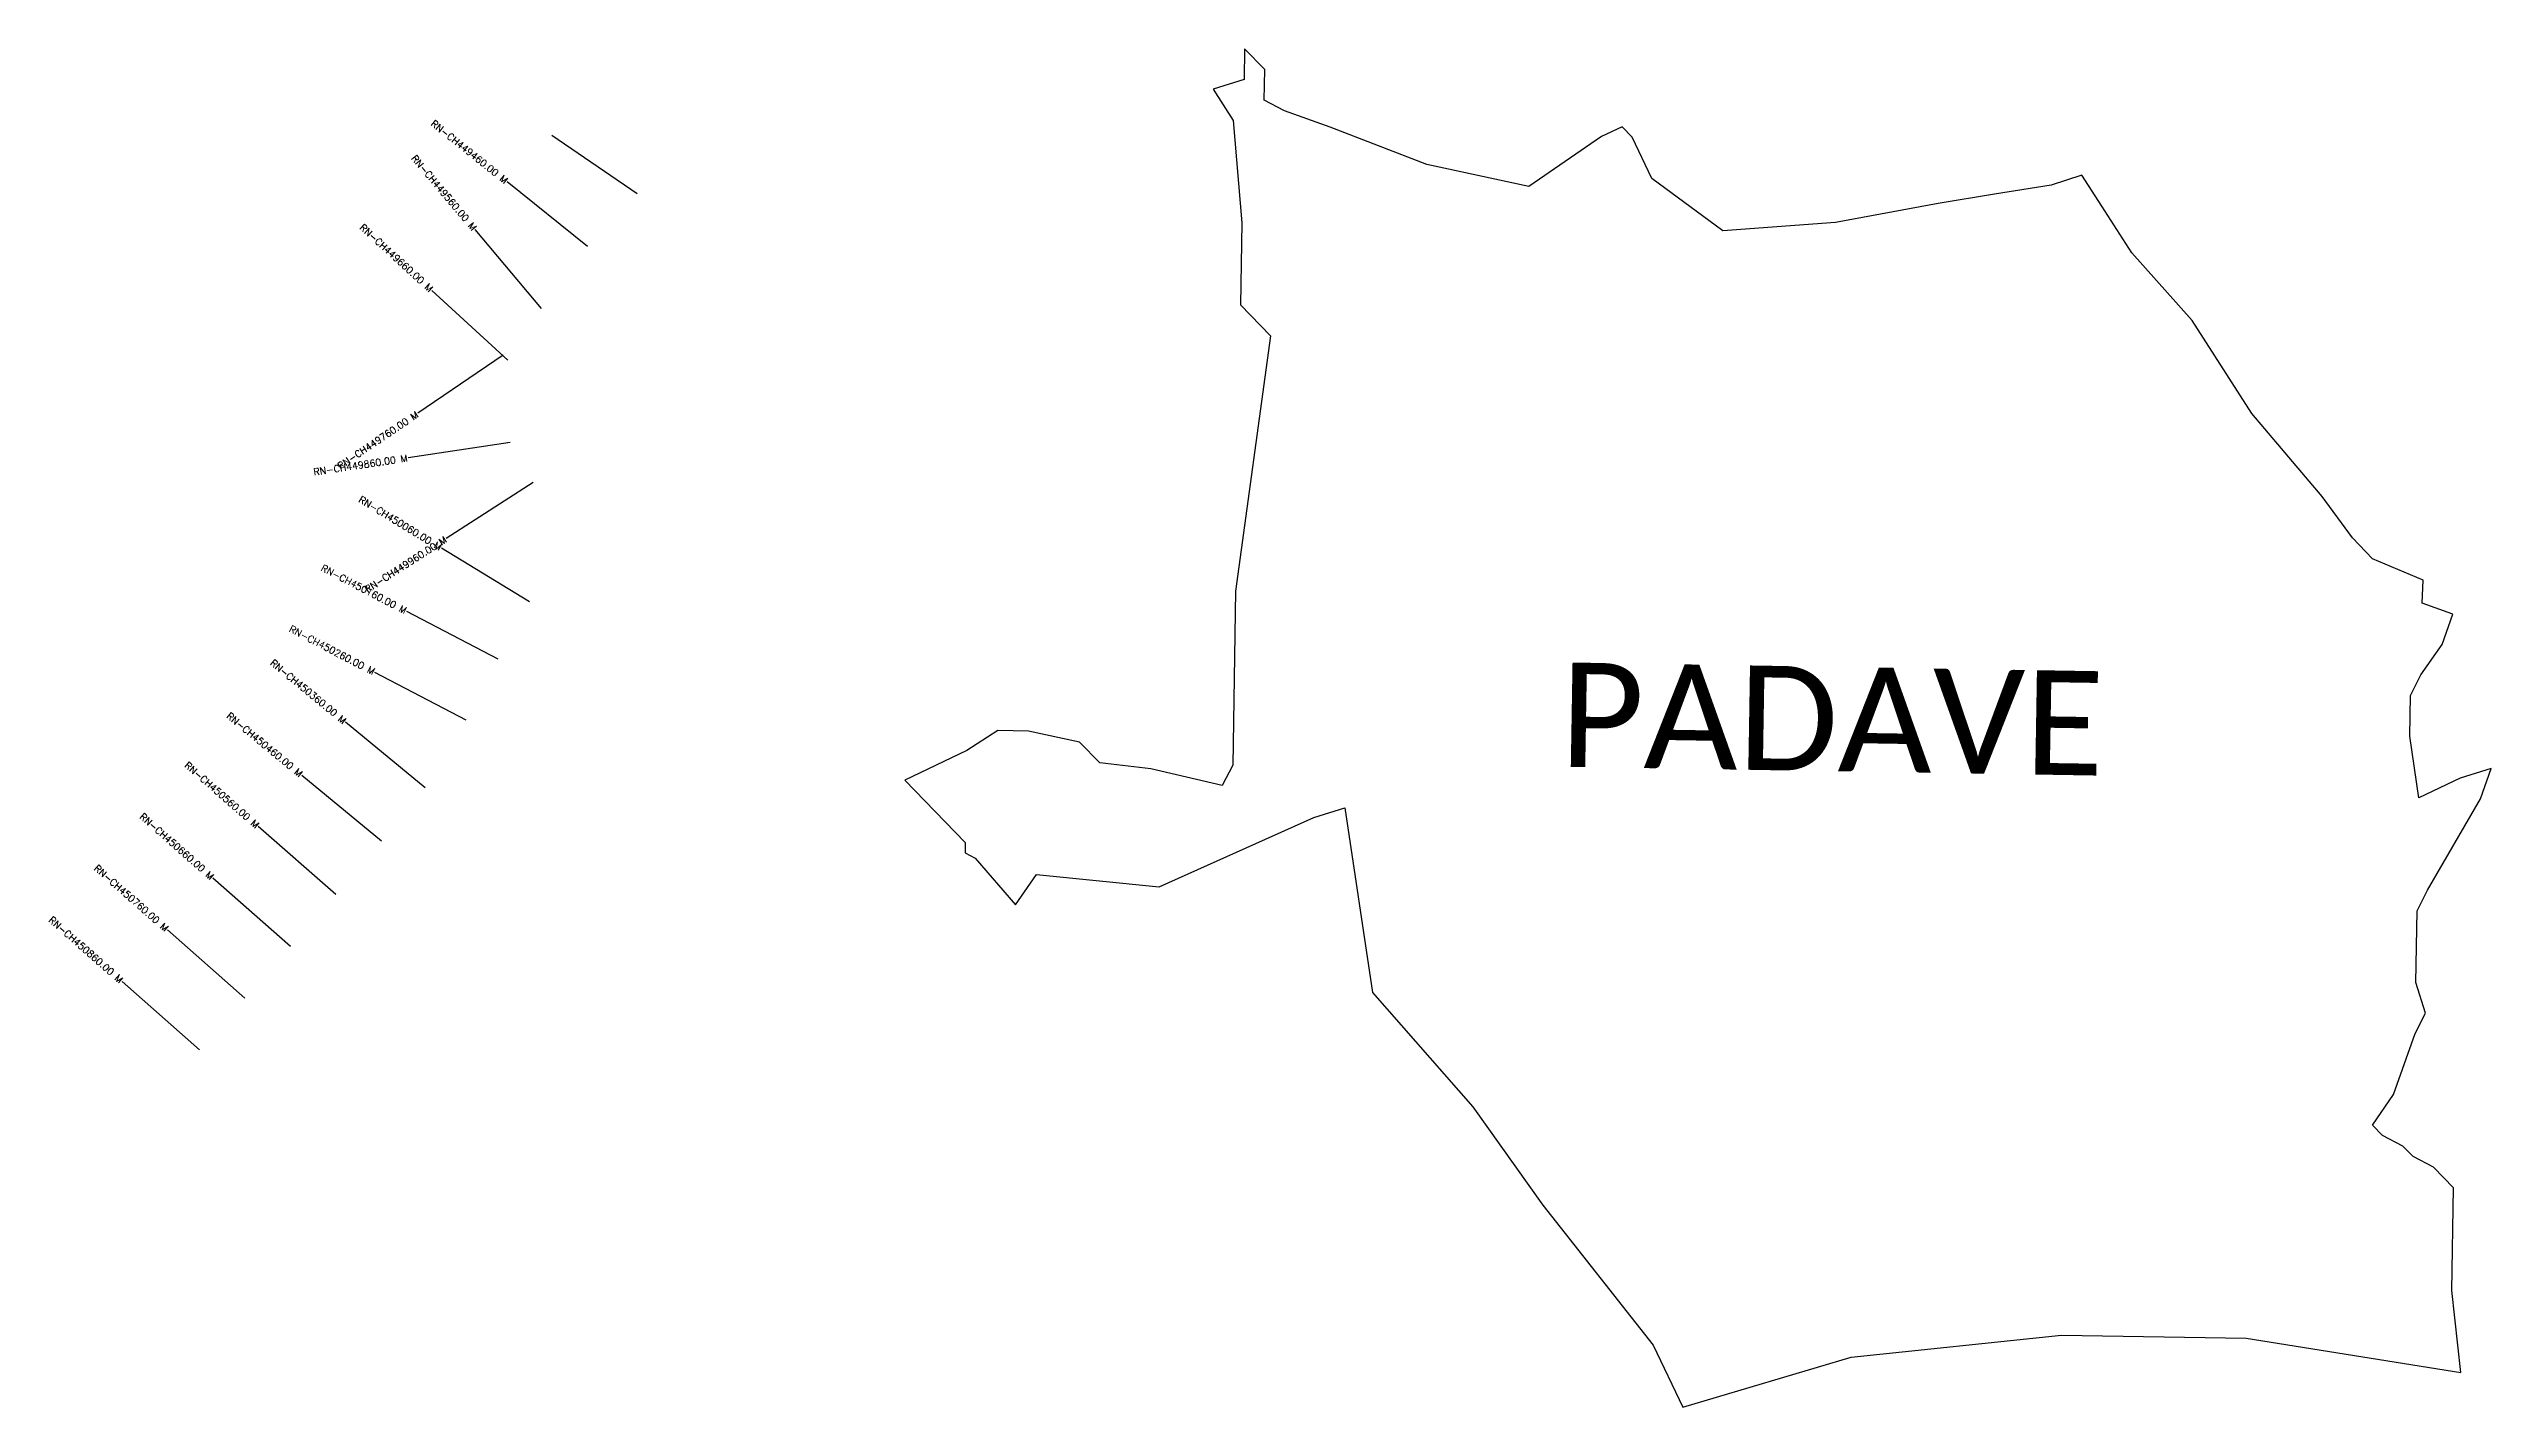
# Model space of a CAD drawing. Header units: metres. Extents: x 312301 to 315850, y 1912534 to 1914508.
import ezdxf
from ezdxf.enums import TextEntityAlignment as Align

# ---------------------------------------------------------------- set-up
doc = ezdxf.new("R2010")
doc.units = ezdxf.units.M
for name, color, linetype in [('CS', 134, 'Continuous'), ('CSMark', 6, 'Continuous'), ('VILLAGE BOUNDRY', 10, 'Continuous'), ('VILLAGE NAME', 250, 'Continuous')]:
    doc.layers.add(name, color=color, linetype=linetype)
doc.styles.get("Standard").update_dxf_attribs({"font": 'simplex.shx'})

msp = doc.modelspace()

# ---------------------------------------------------------------- linework, layer by layer
at = {"layer": 'CS'}
for p, q in [((313155.7, 1914297.5), (313031.8, 1914382.1)), ((313083.7, 1914220.9), (312966.6, 1914314.7)), ((313016.8, 1914130.6), (312920.2, 1914245.4)), ((312967.9, 1914055.6), (312857.4, 1914156.9)), ((312961.1, 1914062.8), (312837, 1913978.6)), ((312971.2, 1913936.2), (312822.9, 1913913.8)), ((313004.5, 1913877.7), (312878.3, 1913796.6)), ((312999.5, 1913704.3), (312871.4, 1913782.3)), ((312953.7, 1913621), (312820.8, 1913690.5)), ((312907.4, 1913532.4), (312774.5, 1913601.8)), ((312847.7, 1913434), (312732, 1913529.4)), ((312784.1, 1913356.8), (312668.4, 1913452.2)), ((312718, 1913279), (312605, 1913377.7)), ((312651.9, 1913203.5), (312539.3, 1913302.6)), ((312585.8, 1913128.4), (312473.3, 1913227.6)), ((312519.8, 1913053.4), (312407.2, 1913152.5))]:
    msp.add_line(p, q, dxfattribs=at)
at = {"layer": 'VILLAGE BOUNDRY'}
msp.add_lwpolyline([(315793.9, 1913686.6), (315749.5, 1913702.3), (315751.1, 1913736), (315677.2, 1913767), (315648, 1913797.3), (315604.4, 1913857.5), (315502.2, 1913978.1), (315415.2, 1914113.5), (315327.6, 1914211.6), (315284.1, 1914279.3), (315255.1, 1914324.4), (315210.2, 1914310.2), (315128.2, 1914296.7), (315046.2, 1914283.2), (314897, 1914255.9), (314733.1, 1914243.8), (314630.2, 1914319.8), (314601.5, 1914379.8), (314586.9, 1914394.9), (314556.9, 1914380.5), (314451.6, 1914307.9), (314377.4, 1914324), (314303.3, 1914340.1), (314162.9, 1914394.5), (314096.4, 1914417.9), (314066.9, 1914433.3), (314067.6, 1914477.9), (314038.4, 1914508.1), (314037.6, 1914463.5), (313992.8, 1914449.3), (314021.8, 1914404.2), (314034.2, 1914255.3), (314032.2, 1914136.3), (314076.1, 1914091), (314025.3, 1913719.9), (314021.2, 1913467.1), (314005.8, 1913437.6), (313902.1, 1913461.7), (313827.8, 1913470.3), (313798.6, 1913500.6), (313724.5, 1913516.6), (313679.8, 1913517.4), (313634.7, 1913488.4), (313544.8, 1913445.2), (313632.5, 1913354.5), (313632.3, 1913339.7), (313647, 1913332), (313705.4, 1913264.1), (313735.9, 1913308.2), (313914.1, 1913290.4), (314138.9, 1913390.8), (314183.8, 1913404.9), (314224, 1913136.5), (314370, 1912970.5), (314471.7, 1912827.5), (314632, 1912624), (314675.1, 1912534), (314919.7, 1912606.5), (315225.5, 1912638.7), (315493.5, 1912634.3), (315805.5, 1912584.5), (315792.5, 1912703.8), (315795, 1912852.7), (315765.7, 1912882.9), (315736.2, 1912898.3), (315721.6, 1912913.5), (315692, 1912928.8), (315677.3, 1912944), (315707.9, 1912988.2), (315739.1, 1913077), (315754.5, 1913106.5), (315740.4, 1913151.4), (315742.1, 1913255.6), (315757.4, 1913285.2), (315834.1, 1913417.9), (315849.7, 1913462.4), (315804.8, 1913448.2), (315744.8, 1913419.4), (315731.4, 1913509), (315732.4, 1913568.5), (315747.7, 1913598.1), (315778.3, 1913642.2)], close=True, dxfattribs=at)

# ---------------------------------------------------------------- texts
at = {"layer": 'CSMark'}
for s, rotation, p in [('RN-CH449460.00 M', 321.3083, (312965.8, 1914315.3)), ('RN-CH449560.00 M', 310.0837, (312919.6, 1914246.1)), ('RN-CH449660.00 M', 317.4763, (312856.7, 1914157.6)), ('RN-CH449760.00 M', 34.1697, (312836.2, 1913978)), ('RN-CH449860.00 M', 8.5993, (312821.9, 1913913.6)), ('RN-CH450060.00 M', 328.6918, (312870.5, 1913782.8)), ('RN-CH449960.00 M', 32.7403, (312877.5, 1913796.1)), ('RN-CH450160.00 M', 332.4273, (312819.9, 1913690.9)), ('RN-CH450260.00 M', 332.4273, (312773.6, 1913602.3)), ('RN-CH450360.00 M', 320.4908, (312731.2, 1913530)), ('RN-CH450460.00 M', 320.4908, (312667.6, 1913452.9)), ('RN-CH450560.00 M', 318.8468, (312604.3, 1913378.3)), ('RN-CH450660.00 M', 318.6376, (312538.6, 1913303.3)), ('RN-CH450760.00 M', 318.6376, (312472.5, 1913228.2)), ('RN-CH450860.00 M', 318.6376, (312406.4, 1913153.2))]:
    msp.add_text(s, height=10, rotation=rotation, dxfattribs=at).set_placement(p, align=Align.MIDDLE_RIGHT)
at = {"layer": 'VILLAGE NAME', "insert": (314497.9, 1913616.5), "char_height": 151.655, "attachment_point": 1, "rotation": 359.0535}
msp.add_mtext_dynamic_manual_height_columns('{\\fCalibri|b0|i0|c0|p34;PADAVE}', width=861.063, gutter_width=758.3, heights=[0], dxfattribs=at)

doc.saveas('drawing.dxf')
